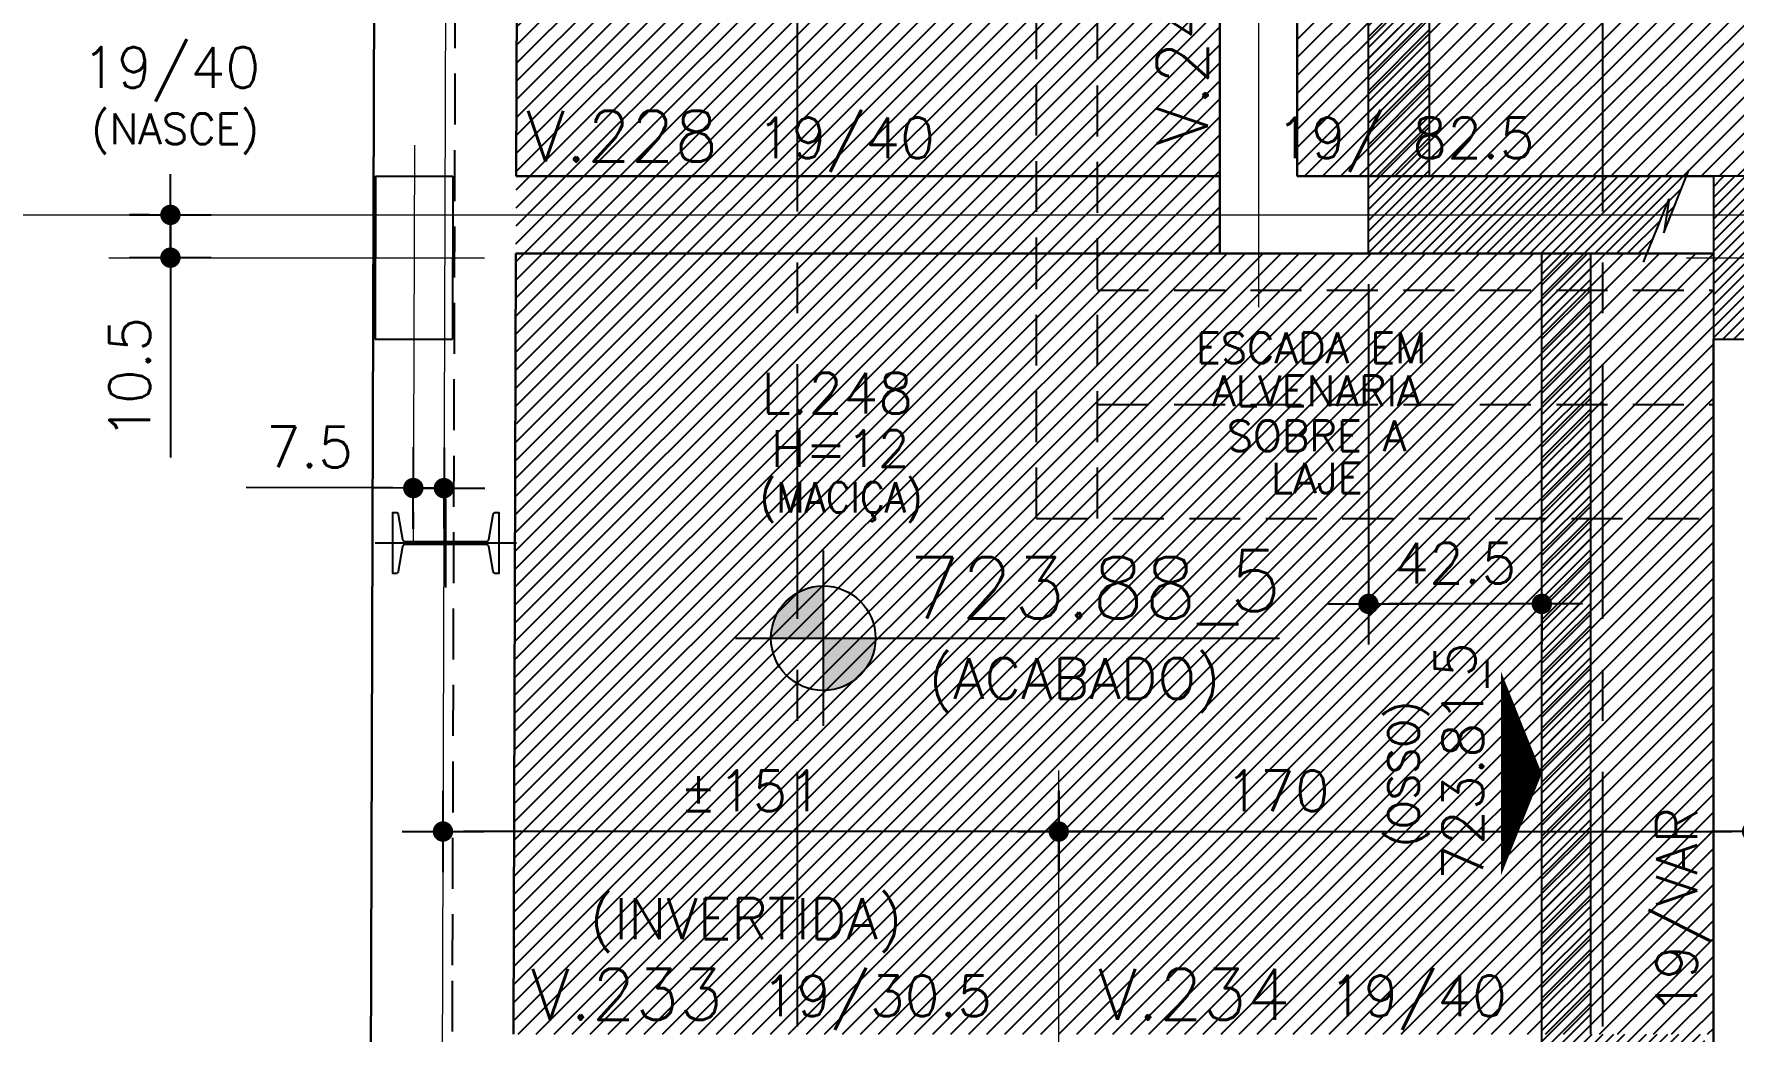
# Model space of a CAD drawing. Header units: inches. Extents: x 0 to 5940, y 0 to 4205.
# Drawn here: x 293.5 to 710.1, y 1438.4 to 1683.1 of the extents above; entities that cross this region are included whole.
import ezdxf
from ezdxf.enums import TextEntityAlignment as Align

# ---------------------------------------------------------------- set-up
doc = ezdxf.new("R2010")
doc.units = ezdxf.units.IN
doc.header["$LTSCALE"] = 50
doc.header["$MEASUREMENT"] = 0
doc.linetypes.add('CENTER', pattern=[2, 1.25, -0.25, 0.25, -0.25])
doc.linetypes.add('HIDDEN', pattern=[0.375, 0.25, -0.125])
for name, color, linetype in [('ALVENARIA', 10, 'HIDDEN'), ('CORTE-FORMA', 1, 'Continuous'), ('COTA', 6, 'Continuous'), ('FO-HACHURA_PILAR-CONT', 252, 'Continuous'), ('FO-TEXTO-LAJES', 152, 'Continuous'), ('FO-TEXTO-VIGAS', 3, 'Continuous'), ('HACHUR LAJE', 141, 'Continuous'), ('NIVEL', 3, 'Continuous'), ('NIVEL-ARQUITETURA', 3, 'Continuous'), ('P-C', 1, 'Continuous'), ('P-N', 5, 'Continuous'), ('PERFIL-CORTINA', 253, 'Continuous'), ('PILAR METALICO', 210, 'Continuous'), ('TEXTO', 3, 'Continuous')]:
    doc.layers.add(name, color=color, linetype=linetype)
for name, color, linetype, lineweight in [('FO-Eixos', 150, 'Continuous', 5), ('FO-Textos dos pilares', 3, 'Continuous', 20), ('FO-Vigas', 2, 'Continuous', 30)]:
    doc.layers.add(name, color=color, linetype=linetype, lineweight=lineweight)
doc.styles.add('ROMANS', font='romans.shx')
doc.dimstyles.new('COTA_50', dxfattribs={"dimscale": 5, "dimtxt": 2, "dimasz": 1, "dimexe": 2, "dimexo": 1.5, "dimgap": 1, "dimtad": 1, "dimzin": 12, "dimdsep": 46, "dimtxsty": 'ROMANS', "dimblk1": 'COTA', "dimblk2": 'COTA', "dimsah": 1, "dimcen": -4, "dimdle": 1.5, "dimclrd": 6, "dimclre": 6, "dimclrt": 3, "dimadec": 0, "dimazin": 0, "dimtfac": 1, "dimtofl": 0, "dimtmove": 0, "dimatfit": 3, "dimldrblk": 'COTA', "dimfxl": 1, "dimtolj": 1, "dimtzin": 12, "dimarcsym": 0})
pattern_1 = [(45, (-4662.459, 9121.8574), (-2.2097087, 2.2097087), [])]

# ---------------------------------------------------------------- blocks, each defined once
blk = doc.blocks.new('COTA')
at = {"layer": 'COTA'}
for p, q in [((0, -2), (0, 2)), ((2, 0), (-2, 0))]:
    blk.add_line(p, q, dxfattribs=at)
at = {"layer": 'COTA', "const_width": 0.5}
blk.add_lwpolyline([(-0.25, 0, 1), (0.25, 0, 1)], format="xyb", close=True, dxfattribs=at)
blk = doc.blocks.new('*D30')
at = {"layer": 'COTA', "color": 6, "lineweight": -2, "transparency": 16777216}
for p, q in [((620.74, 1621.71), (620.74, 1533.26)), ((658.24, 1543.26), (625.74, 1543.26)), ((663.24, 1544.27), (663.24, 1533.26))]:
    blk.add_line(p, q, dxfattribs=at)
at = {"layer": 'Defpoints', "color": 0, "transparency": 16777216}
for p in [(620.74, 1629.21), (663.24, 1551.77), (620.74, 1543.26)]:
    blk.add_point(p, dxfattribs=at)
at = {"layer": 'COTA', "color": 6, "lineweight": -2, "transparency": 16777216, "xscale": 5, "yscale": 5, "zscale": 5, "rotation": 180}
blk.add_blockref('COTA', (620.74, 1543.26), dxfattribs=at)
at = {"layer": 'COTA', "color": 6, "lineweight": -2, "transparency": 16777216, "xscale": 5, "yscale": 5, "zscale": 5}
blk.add_blockref('COTA', (663.24, 1543.26), dxfattribs=at)
at = {"layer": 'COTA', "color": 3, "transparency": 16777216, "insert": (641.99, 1553.26), "char_height": 10, "attachment_point": 5, "style": 'ROMANS'}
blk.add_mtext('\\A1;42.5', dxfattribs=at)
blk = doc.blocks.new('*D141')
at = {"layer": 'COTA', "color": 6, "lineweight": -2, "transparency": 16777216}
for p, q in [((544.77, 1479.49), (544.77, 1497.4)), ((714.8, 1479.49), (714.8, 1497.4)), ((549.77, 1487.4), (709.8, 1487.4))]:
    blk.add_line(p, q, dxfattribs=at)
at = {"layer": 'Defpoints', "color": 0, "transparency": 16777216}
for p in [(714.8, 1487.4), (544.77, 1471.99), (714.8, 1471.99)]:
    blk.add_point(p, dxfattribs=at)
at = {"layer": 'COTA', "color": 6, "lineweight": -2, "transparency": 16777216, "xscale": 5, "yscale": 5, "zscale": 5, "rotation": 180}
blk.add_blockref('COTA', (544.77, 1487.4), dxfattribs=at)
at = {"layer": 'COTA', "color": 6, "lineweight": -2, "transparency": 16777216, "xscale": 5, "yscale": 5, "zscale": 5}
blk.add_blockref('COTA', (714.8, 1487.4), dxfattribs=at)
at = {"layer": 'COTA', "color": 3, "transparency": 16777216, "insert": (598.39, 1497.4), "char_height": 10, "attachment_point": 5, "style": 'ROMANS'}
blk.add_mtext('\\A1;170', dxfattribs=at)
blk = doc.blocks.new('*D142')
at = {"layer": 'COTA', "color": 6, "lineweight": -2, "transparency": 16777216}
for p, q in [((393.77, 1487.07), (393.77, 1477.4)), ((539.77, 1487.4), (398.77, 1487.4)), ((544.77, 1486.61), (544.77, 1477.4))]:
    blk.add_line(p, q, dxfattribs=at)
at = {"layer": 'Defpoints', "color": 0, "transparency": 16777216}
for p in [(393.77, 1494.57), (544.77, 1494.11), (393.77, 1487.4)]:
    blk.add_point(p, dxfattribs=at)
at = {"layer": 'COTA', "color": 6, "lineweight": -2, "transparency": 16777216, "xscale": 5, "yscale": 5, "zscale": 5, "rotation": 180}
blk.add_blockref('COTA', (393.77, 1487.4), dxfattribs=at)
at = {"layer": 'COTA', "color": 6, "lineweight": -2, "transparency": 16777216, "xscale": 5, "yscale": 5, "zscale": 5}
blk.add_blockref('COTA', (544.77, 1487.4), dxfattribs=at)
at = {"layer": 'COTA', "color": 3, "transparency": 16777216, "insert": (469.27, 1497.4), "char_height": 10, "attachment_point": 5, "style": 'ROMANS'}
blk.add_mtext('\\A1;%%P151', dxfattribs=at)
blk = doc.blocks.new('*D272')
at = {"layer": 'COTA', "color": 6, "lineweight": -2, "transparency": 16777216}
for p, q in [((326.94, 1643.71), (326.94, 1648.71)), ((321.8, 1638.71), (316.94, 1638.71)), ((321.8, 1628.21), (316.94, 1628.21)), ((326.94, 1623.21), (326.94, 1579.16))]:
    blk.add_line(p, q, dxfattribs=at)
at = {"layer": 'Defpoints', "color": 0, "transparency": 16777216}
for p in [(329.3, 1638.71), (326.94, 1628.21), (329.3, 1628.21)]:
    blk.add_point(p, dxfattribs=at)
at = {"layer": 'COTA', "color": 6, "lineweight": -2, "transparency": 16777216, "xscale": 5, "yscale": 5, "zscale": 5}
for p, rotation in [((326.94, 1638.71), 270), ((326.94, 1628.21), 90)]:
    blk.add_blockref('COTA', p, dxfattribs=dict(at, rotation=rotation))
at = {"layer": 'COTA', "color": 3, "transparency": 16777216, "insert": (316.94, 1598.68), "char_height": 10, "attachment_point": 5, "rotation": 90, "style": 'ROMANS'}
blk.add_mtext('\\A1;10.5', dxfattribs=at)
blk = doc.blocks.new('*D273')
at = {"layer": 'COTA', "color": 6, "lineweight": -2, "transparency": 16777216}
for p, q in [((381.5, 1571.7), (345.55, 1571.81)), ((399, 1571.64), (404, 1571.63)), ((386.48, 1565.88), (386.47, 1561.68)), ((393.98, 1565.86), (393.97, 1561.66))]:
    blk.add_line(p, q, dxfattribs=at)
at = {"layer": 'Defpoints', "color": 0, "transparency": 16777216}
for p in [(386.5, 1571.68), (386.51, 1573.38), (394.01, 1573.36)]:
    blk.add_point(p, dxfattribs=at)
at = {"layer": 'COTA', "color": 6, "lineweight": -2, "transparency": 16777216, "xscale": 5, "yscale": 5, "zscale": 5}
for p, rotation in [((386.5, 1571.68), 359.8263163516679), ((394, 1571.66), 179.8263163516679)]:
    blk.add_blockref('COTA', p, dxfattribs=dict(at, rotation=rotation))
at = {"layer": 'COTA', "color": 3, "transparency": 16777216, "insert": (361.05, 1581.76), "char_height": 10, "attachment_point": 5, "rotation": 359.8263, "style": 'ROMANS'}
blk.add_mtext('\\A1;7.5', dxfattribs=at)
blk = doc.blocks.new('A$7E7B159102C265')
at = {"layer": 'PERFIL-CORTINA'}
for p, q in [((19.03, 1080.41), (19.03, 1102.23)), ((1.69, 1091.32), (36.38, 1091.32))]:
    blk.add_line(p, q, dxfattribs=at)
blk.add_lwpolyline([(29, 1090.92), (9.07, 1090.92, 0.348536), (8.46, 1090.44), (7.4, 1084.3, -0.348536), (6.79, 1083.82), (6.03, 1083.82), (6.03, 1098.82), (6.79, 1098.82, -0.348536), (7.4, 1098.34), (8.46, 1092.19, 0.348536), (9.07, 1091.71), (29, 1091.71, 0.348536), (29.61, 1092.19), (30.67, 1098.34, -0.348536), (31.28, 1098.82), (32.03, 1098.82), (32.03, 1083.82), (31.28, 1083.82, -0.348536), (30.67, 1084.3), (29.61, 1090.44, 0.34905), (29, 1090.92)], format="xyb", dxfattribs=at)

msp = doc.modelspace()

# ---------------------------------------------------------------- hatches: boundary and pattern name
at = {"layer": 'CORTE-FORMA'}
h = msp.add_hatch(dxfattribs=at)
h.set_pattern_fill('ANSI31', color=70, scale=15)
h.set_pattern_definition([(45, (-4662.459, 9121.8574), (-1.3258252, 1.3258252), [])])
h.paths.add_polyline_path([(663.235, 1629.207), (663.235, 1418.673), (666.764, 1358.856), (681.79, 1358.856), (678.262, 1418.673), (703.235, 1418.673), (703.235, 1437.673), (675.235, 1437.673), (675.235, 1629.207), (689.06, 1629.207), (694.434, 1642.63), (693.149, 1634.337), (698.702, 1648.207), (635.735, 1648.207), (635.735, 1708.207), (620.735, 1708.207), (620.735, 1629.207)])
at = {"layer": 'FO-HACHURA_PILAR-CONT'}
h = msp.add_hatch(dxfattribs=at)
h.set_pattern_fill('ANSI31', color=256, scale=15)
h.set_pattern_definition([(45, (-4652.459, 9121.8574), (-1.3258252, 1.3258252), [])])
h.paths.add_polyline_path([(724.304, 1648.207), (714.804, 1648.207), (705.304, 1648.207), (705.304, 1628.207), (705.304, 1608.207), (714.804, 1608.207), (724.304, 1608.207), (724.304, 1628.207)])
at = {"layer": 'HACHUR LAJE'}
h = msp.add_hatch(dxfattribs=at)
h.set_pattern_fill('ANSI31', color=21, scale=25)
h.set_pattern_definition(pattern_1)
h.paths.add_polyline_path([(1045.304, 1955.207), (603.27, 1955.207), (603.27, 1648.207), (1045.304, 1648.207)])
h = msp.add_hatch(dxfattribs=at)
h.set_pattern_fill('ANSI31', color=53, scale=25)
h.set_pattern_definition(pattern_1)
h.paths.add_polyline_path([(412.097, 1768.707), (584.27, 1768.707), (584.27, 1629.207), (705.304, 1629.207), (705.304, 1437.673), (411.094, 1437.673)])
at = {"layer": 'NIVEL-ARQUITETURA'}
h = msp.add_hatch(color=1, dxfattribs=at)
h.paths.add_polyline_path([(498.883, 1529.937), (499.86, 1534.845), (487.035, 1534.845), (487.035, 1525.916), (492.354, 1523.272), (496.103, 1525.777)])
h.paths.add_polyline_path([(487.035, 1525.916), (487.035, 1522.02), (491.942, 1522.997), (492.354, 1523.272)])
h.paths.add_polyline_path([(487.035, 1547.67), (482.127, 1546.694), (477.966, 1543.914), (475.186, 1539.753), (474.21, 1534.845), (487.035, 1534.845)])

# ---------------------------------------------------------------- linework, layer by layer
at = {"layer": 'ALVENARIA'}
for p, q in [((539.304, 1620.672), (539.304, 1783.207)), ((554.304, 1564.217), (554.304, 1783.207)), ((539.304, 1564.217), (539.304, 1620.672)), ((554.304, 1620.207), (705.304, 1620.207)), ((554.304, 1592.217), (705.304, 1592.217)), ((539.304, 1564.217), (705.304, 1564.217))]:
    msp.add_line(p, q, dxfattribs=at)
at = {"layer": 'ALVENARIA', "flags": 128}
for points in [[(396.128, 1454.613), (397.606, 1954.672)], [(395.747, 1325.804), (396.128, 1454.613)]]:
    msp.add_lwpolyline(points, dxfattribs=at)
at = {"layer": 'CORTE-FORMA'}
for p, q in [((620.735, 1629.207), (620.735, 1708.207)), ((635.735, 1648.207), (635.735, 1708.207)), ((635.735, 1648.207), (698.702, 1648.207)), ((620.735, 1629.207), (663.235, 1629.207)), ((663.235, 1418.673), (663.235, 1629.207)), ((675.235, 1437.673), (675.235, 1629.207)), ((675.235, 1629.207), (689.06, 1629.207))]:
    msp.add_line(p, q, dxfattribs=at)
at = {"layer": 'CORTE-FORMA', "color": 8}
for p, q in [((693.149, 1634.337), (699.306, 1649.716)), ((688.205, 1627.073), (694.434, 1642.63)), ((694.434, 1642.63), (693.149, 1634.337))]:
    msp.add_line(p, q, dxfattribs=at)
at = {"layer": 'FO-Eixos'}
for p, q in [((400.571, 3739.455), (392.062, 932.306)), ((593.77, 2199.325), (593.77, 1616.098)), ((386.755, 1655.852), (386.459, 1558.159)), ((219.571, 1638.707), (1077.152, 1638.707)), ((311.802, 1628.207), (403.979, 1628.207)), ((698.74, 1628.207), (785.388, 1628.207)), ((544.77, 332.413), (544.77, 1502.402))]:
    msp.add_line(p, q, dxfattribs=at)
at = {"layer": 'FO-Vigas'}
for p, q in [((383.071, 3739.257), (374.715, 982.707)), ((412.663, 1955.207), (411.732, 1648.207)), ((584.27, 1955.207), (584.27, 1629.207)), ((603.27, 1955.207), (603.27, 1648.207)), ((411.732, 1648.207), (584.27, 1648.207)), ((603.27, 1648.207), (705.304, 1648.207)), ((411.094, 1437.673), (411.674, 1629.207)), ((411.674, 1629.207), (705.304, 1629.207)), ((705.304, 1417.207), (705.304, 1608.207))]:
    msp.add_line(p, q, dxfattribs=at)
at = {"layer": 'NIVEL', "color": 1}
msp.add_lwpolyline([(663.235, 1501.639, 0, 50, 0), (653.235, 1501.639, 50, 50, 0)], format="xyseb", dxfattribs=at)
at = {"layer": 'NIVEL-ARQUITETURA', "color": 1}
for p, q in [((487.035, 1556.388), (487.035, 1513.303)), ((465.492, 1534.845), (598.907, 1534.845))]:
    msp.add_line(p, q, dxfattribs=at)
msp.add_circle((487.035, 1534.845), 12.825, dxfattribs=at)
at = {"layer": 'P-C'}
msp.add_lwpolyline([(724.304, 1648.207), (714.804, 1648.207), (705.304, 1648.207), (705.304, 1628.207), (705.304, 1608.207), (714.804, 1608.207), (724.304, 1608.207), (724.304, 1628.207), (724.304, 1648.207)], close=True, dxfattribs=at)
at = {"layer": 'P-N'}
for p, q in [((377.232, 1648.207), (377.111, 1608.207)), ((377.232, 1648.207), (396.232, 1648.207)), ((396.232, 1648.207), (396.111, 1608.207)), ((377.111, 1608.207), (396.111, 1608.207))]:
    msp.add_line(p, q, dxfattribs=at)
at = {"layer": 'TEXTO', "color": 8, "linetype": 'CENTER'}
for p, q in [((480.674, 439.564), (480.674, 3797.333)), ((678.174, 439.564), (678.174, 2254.064))]:
    msp.add_line(p, q, dxfattribs=at)

# ---------------------------------------------------------------- block references
at = {"layer": 'PILAR METALICO'}
msp.add_blockref('A$7E7B159102C265', (375.425, 466.889), dxfattribs=at)

# ---------------------------------------------------------------- texts
at = {"layer": 'FO-TEXTO-LAJES', "style": 'ROMANS'}
msp.add_text('L.248', height=10, dxfattribs=at).set_placement((471.78, 1589.961))
at = {"layer": 'FO-TEXTO-LAJES', "color": 3, "style": 'ROMANS'}
msp.add_text('H=12', height=9, dxfattribs=at).set_placement((474.207, 1576.88))
at = {"layer": 'FO-TEXTO-LAJES', "color": 4, "style": 'ROMANS', "width": 0.9}
msp.add_text('(MACIÇA)', height=7.5, dxfattribs=at).set_placement((471.461, 1565.662))
at = {"layer": 'FO-TEXTO-VIGAS', "color": 1, "style": 'ROMANS'}
msp.add_text('V.241', height=12.5, rotation=90, dxfattribs=at).set_placement((581.315, 1655.704))
for s, p in [('V.228', (414.116, 1651.774)), ('V.233', (415.25, 1441.239)), ('V.234', (554.37, 1441.239))]:
    msp.add_text(s, height=12.5, dxfattribs=at).set_placement(p)
at = {"layer": 'FO-TEXTO-VIGAS', "style": 'ROMANS'}
for s, p in [('19/40', (470.724, 1652.594)), ('19/ 82.5', (598.037, 1652.594)), ('(INVERTIDA)', (429.739, 1461.025)), ('19/30.5', (471.858, 1442.059)), ('19/40', (610.978, 1442.059))]:
    msp.add_text(s, height=10, dxfattribs=at).set_placement(p)
msp.add_text('19/VAR', height=10, rotation=90, dxfattribs=at).set_placement((701.313, 1442.466))
at = {"layer": 'FO-Textos dos pilares', "color": 3, "style": 'ROMANS'}
msp.add_text('19/40', height=10, dxfattribs=at).set_placement((305.269, 1669.899))
at = {"layer": 'FO-Textos dos pilares', "color": 4, "style": 'ROMANS'}
msp.add_text('(NASCE)', height=7.5, dxfattribs=at).set_placement((307.496, 1656.102))
at = {"layer": 'NIVEL', "color": 3, "style": 'ROMANS'}
for s, p in [('5', (646.973, 1529.545)), ('723.81_', (648.882, 1502.527))]:
    msp.add_text(s, height=10, rotation=90, dxfattribs=at).set_placement(p, align=Align.CENTER)
at = {"layer": 'NIVEL', "color": 4, "style": 'ROMANS'}
msp.add_text('(OSSO)', height=7.5, rotation=90, dxfattribs=at).set_placement((633.078, 1501.534), align=Align.CENTER)
at = {"layer": 'NIVEL-ARQUITETURA', "color": 1, "style": 'ROMANS'}
for s, p in [('723.88_', (507.889, 1539.705)), ('5', (586.61, 1541.474))]:
    msp.add_text(s, height=15, dxfattribs=at).set_placement(p)
at = {"layer": 'NIVEL-ARQUITETURA', "color": 3, "style": 'ROMANS'}
msp.add_text('(ACABADO)', height=10, dxfattribs=at).set_placement((548.648, 1519.967), align=Align.CENTER)
at = {"layer": 'TEXTO', "color": 4, "style": 'ROMANS'}
for s, p in [('ESCADA EM', (578.394, 1602.345)), ('ALVENARIA', (582.394, 1591.777)), ('SOBRE A', (585.998, 1580.76)), ('LAJE', (596.795, 1570.4))]:
    msp.add_text(s, height=7.5, dxfattribs=at).set_placement(p)

# ---------------------------------------------------------------- dimensions: what is measured, and where the dimension line sits
at = {"layer": 'COTA'}
dim = msp.add_linear_dim(base=(326.936, 1628.207), p1=(329.305, 1638.707), p2=(329.305, 1628.207), angle=90, dimstyle='COTA_50', dxfattribs=at)
dim.commit()
dim.dimension.update_dxf_attribs({"geometry": '*D272', "text_midpoint": (316.936, 1598.683)})
dim = msp.add_linear_dim(base=(620.735, 1543.257), p1=(663.235, 1551.772), p2=(620.735, 1629.207), dimstyle='COTA_50', dxfattribs=at)
dim.commit()
dim.dimension.update_dxf_attribs({"geometry": '*D30', "text_midpoint": (641.985, 1553.257)})
dim = msp.add_aligned_dim(p1=(394.005, 1573.36), p2=(386.505, 1573.383), distance=1.7, dimstyle='COTA_50', dxfattribs=at)
dim.commit()
dim.dimension.update_dxf_attribs({"geometry": '*D273', "text_midpoint": (361.054, 1581.759)})
dim = msp.add_linear_dim(base=(393.766, 1487.402), p1=(544.77, 1494.108), p2=(393.766, 1494.566), text='%%P151', dimstyle='COTA_50', dxfattribs=at)
dim.commit()
dim.dimension.update_dxf_attribs({"geometry": '*D142', "text_midpoint": (469.268, 1497.402)})
dim = msp.add_linear_dim(base=(714.804, 1487.402), p1=(544.77, 1471.99), p2=(714.804, 1471.99), dimstyle='COTA_50', override={"dimdec": 0}, dxfattribs=at)
dim.commit()
dim.dimension.update_dxf_attribs({"geometry": '*D141', "text_midpoint": (598.393, 1487.402), "dimtype": 160})

doc.saveas('drawing.dxf')
